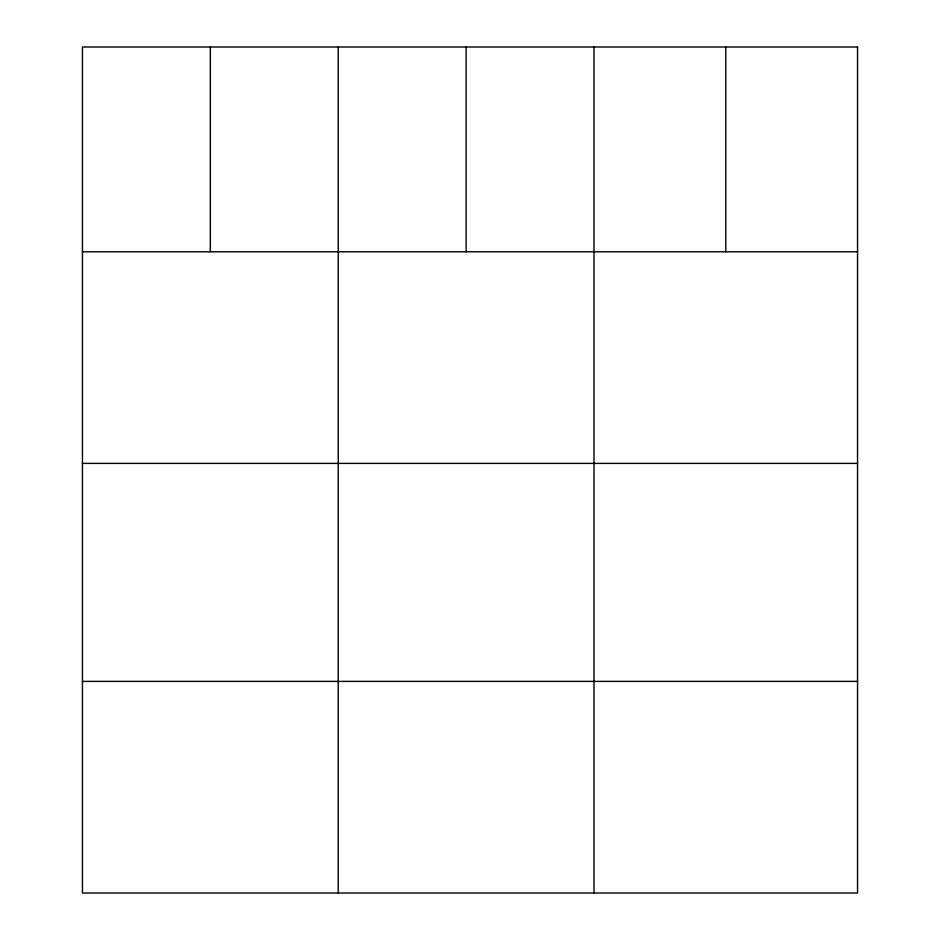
<?xml version="1.0" encoding="UTF-8"?>
<svg xmlns="http://www.w3.org/2000/svg" width="940" height="940" viewBox="0 0 940 940"><rect width="100%" height="100%" fill="white"/><g stroke="black" fill="none" stroke-linecap="round" stroke-linejoin="round"><path stroke-width="1.41" d="M82.45 251.779L857.55 251.779M82.45 463.385L857.55 463.385M82.45 681.394L857.55 681.394M725.786 47L725.786 251.779M594.021 47L594.021 893M466.123 47L466.123 251.779M338.236 47L338.236 893M210.337 47L210.337 251.779M857.55 47L82.45 47L82.45 893L857.55 893L857.55 47"/></g></svg>
